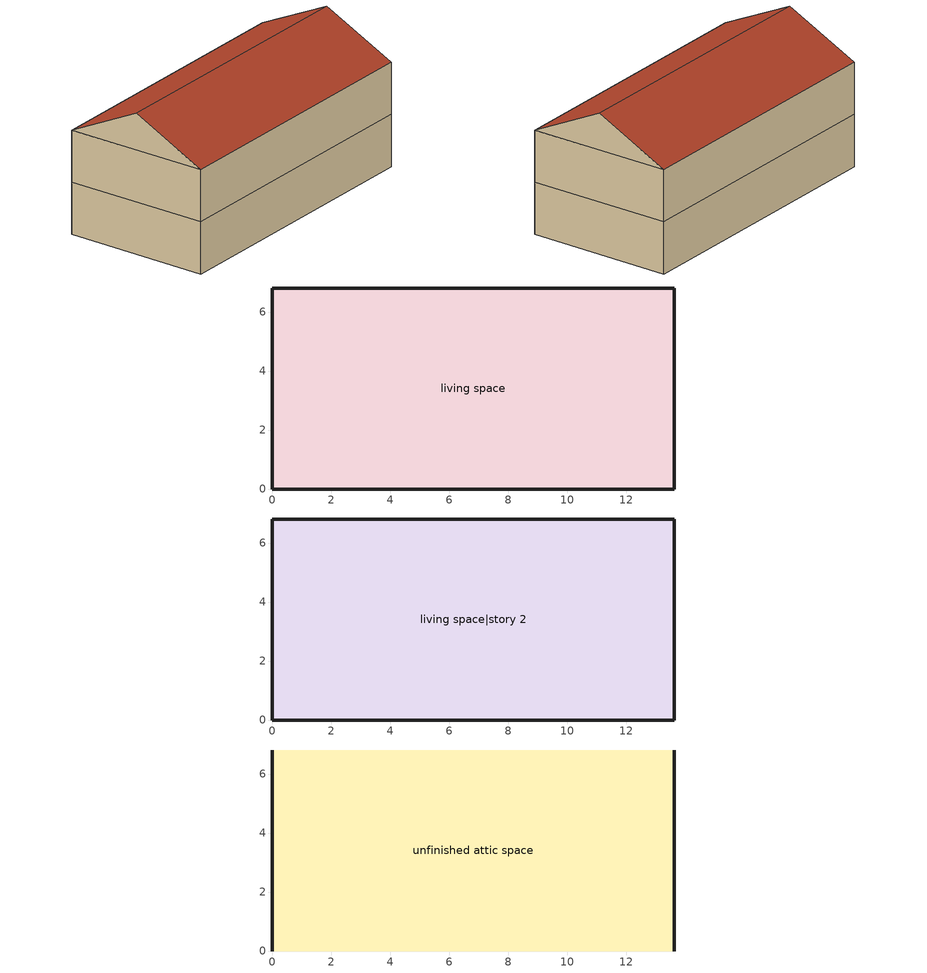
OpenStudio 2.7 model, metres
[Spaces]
living space
 floor foundation: 0,0 0,6.82 13.63,6.82 13.63,0 z0
 wall outside: 0,6.82 0,0 13.63,0 13.63,6.82 0,6.82 z0:2.44
living space|story 2
 floor to living space: 0,0 0,6.82 13.63,6.82 13.63,0 z2.44
 wall outside: 0,6.82 0,0 13.63,0 13.63,6.82 0,6.82 z2.44:4.88
unfinished attic space
 floor to living space|story 2: 0,6.82 13.63,6.82 13.63,0 0,0 z4.88
 wall outside: 0,3.41,6.58 0,6.82,4.88 0,0,4.88; 13.63,3.41,6.58 13.63,0,4.88 13.63,6.82,4.88
 roof outside: 13.63,3.41,6.58 0,3.41,6.58 0,0,4.88 13.63,0,4.88; 0,3.41,6.58 13.63,3.41,6.58 13.63,6.82,4.88 0,6.82,4.88
[Building]
Building 1: North Axis {deg}=0; Standards Number of Stories=2; Standards Number of Above Ground Stories=2; Standards Building Type=singlefamilydetached; Standards Number of Living Units=1
[Site]
Denver Intl Ap_CO_USA: Latitude {deg}=39.83; Longitude {deg}=-104.65; Time Zone {hr}=-7; Elevation {m}=1650
[ClimateZones]
Climate Zone Institution Name 2=Building America; Climate Zone Document Year 2=0; Climate Zone Value 2=Cold
[Site:WaterMainsTemperature]
Calculation Method=Correlation; Annual Average Outdoor Air Temperature {C}=10.8753; Maximum Difference In Monthly Average Outdoor Air Temperatures {deltaC}=23.1524
[Site:GroundTemperature:Deep]
10.8753, 10.8753, 10.8753, 10.8753, 10.8753, 10.8753, 10.8753, 10.8753, 10.8753, 10.8753, 10.8753, 10.8753
[Material]
EMPD dummy: Roughness=Rough; Thickness {m}=0.001; Conductivity {W/m-K}=0.1; Density {kg/m3}=100; Specific Heat {J/kg-K}=100; Thermal Absorptance=0.9; Solar Absorptance=0.5; Visible Absorptance=0.1
[MaterialProperty:MoisturePenetrationDepth:Settings]
Material=EMPD dummy; Water Vapor Diffusion Resistance Factor=500; Moisture Equation Coefficient a=0.0069; Moisture Equation Coefficient b=0.9066; Moisture Equation Coefficient c=0.0404; Moisture Equation Coefficient d=22.1121; Surface Layer Penetration Depth {m}=0.1; Deep Layer Penetration Depth {m}=0; Coating Layer Thickness {m}=0; Coating Layer Water Vapor Diffusion Resistance Factor=0
[Construction]
EMPD dummy: EMPD dummy
[ThermalZone] Use Ideal Air Loads=No
living zone; unfinished attic zone
[Sizing:Zone] Zone Cooling Design Supply Air Temperature Input Method=SupplyAirTemperature; Zone Cooling Design Supply Air Temperature {C}=14; Zone Cooling Design Supply Air Temperature Difference {deltaC}=11.11; Zone Heating Design Supply Air Temperature Input Method=SupplyAirTemperature; Zone Heating Design Supply Air Temperature {C}=40; Zone Heating Design Supply Air Temperature Difference {deltaC}=11.11; Zone Cooling Design Supply Air Humidity Ratio {kg-H2O/kg-air}=0.0085; Zone Heating Design Supply Air Humidity Ratio {kg-H2O/kg-air}=0.008; Cooling Design Air Flow Method=DesignDay; Heating Design Air Flow Method=DesignDay; Account for Dedicated Outdoor Air System=No; Dedicated Outdoor Air System Control Strategy=NeutralSupplyAir; Dedicated Outdoor Air Low Setpoint Temperature for Design {C}=autosize; Dedicated Outdoor Air High Setpoint Temperature for Design {C}=autosize
living zone; unfinished attic zone
[Zone equipment]
living zone: residential unit heater gas unitary system
[Space]
Name | Space Type | Thermal Zone | Building Unit
living space; living space|story 2 | Space Type 1 | living zone | unit 1
unfinished attic space | Space Type 2 | unfinished attic zone
[SpaceType]
Name | Standards Space Type
Space Type 1 | living
Space Type 2 | unfinished attic
[BuildingUnit]
unit 1: Building Unit Type=Residential
[InternalMass:Definition]
EMPD dummy unfinished attic space: Construction=EMPD dummy; Design Level Calculation Method=SurfaceArea; Surface Area {m2}=92.903
[InternalMass]
EMPD dummy unfinished attic space: Internal Mass Definition=EMPD dummy unfinished attic space; Space or SpaceType=unfinished attic space; Multiplier=1
[Coil:Heating:Gas]
residential unit heater gas heating coil: Availability Schedule=Always On Discrete; Gas Burner Efficiency=0.78; Nominal Capacity {W}=AutoSize; Parasitic Electric Load {W}=0; Parasitic Gas Load {W}=0; Fuel Type=NaturalGas
[Fan:OnOff]
residential unit heater gas fan: Availability Schedule=Always On Discrete; Fan Total Efficiency=1; Pressure Rise {Pa}=0; Maximum Flow Rate {m3/s}=autosize; Motor Efficiency=1; Motor In Airstream Fraction=1; Fan Power Ratio Function of Speed Ratio Curve=Fan On Off Power Curve; Fan Efficiency Ratio Function of Speed Ratio Curve=Fan On Off Efficiency Curve
[AirLoopHVAC:UnitarySystem]
residential unit heater gas unitary system: Control Type=Load; Controlling Zone or Thermostat Location=living zone; Dehumidification Control Type=None; Availability Schedule=Always On Discrete; Supply Fan=residential unit heater gas fan; Fan Placement=BlowThrough; Supply Air Fan Operating Mode Schedule=Always Off Discrete; Heating Coil=residential unit heater gas heating coil; DX Heating Coil Sizing Ratio=1; Use DOAS DX Cooling Coil=No; DOAS DX Cooling Coil Leaving Minimum Air Temperature {C}=2; Latent Load Control=SensibleOnlyLoadControl; Supply Air Flow Rate Method During Cooling Operation=SupplyAirFlowRate; Supply Air Flow Rate During Cooling Operation {m3/s}=1e-005; Supply Air Flow Rate During Heating Operation {m3/s}=autosize; Supply Air Flow Rate When No Cooling or Heating is Required {m3/s}=0; Maximum Supply Air Temperature {C}=48.8889; Maximum Outdoor Dry-Bulb Temperature for Supplemental Heater Operation {C}=21; Maximum Cycling Rate {cycles/hr}=2.5; Heat Pump Time Constant {s}=60; Fraction of On-Cycle Power Use=0.01; Heat Pump Fan Delay Time {s}=60; Ancilliary On-Cycle Electric Power {W}=0; Ancilliary Off-Cycle Electric Power {W}=0
[Schedule:Constant]
Name | Value
Always On Discrete | 1
Always Off Discrete | 0
[Curve:Exponent]
Fan On Off Power Curve: Coefficient1 Constant=1; Coefficient2 Constant=0; Coefficient3 Constant=0; Minimum Value of x=0; Maximum Value of x=1
[Curve:Cubic]
Fan On Off Efficiency Curve: Coefficient1 Constant=1; Coefficient2 x=0; Coefficient3 x**2=0; Coefficient4 x**3=0; Minimum Value of x=0; Maximum Value of x=1
